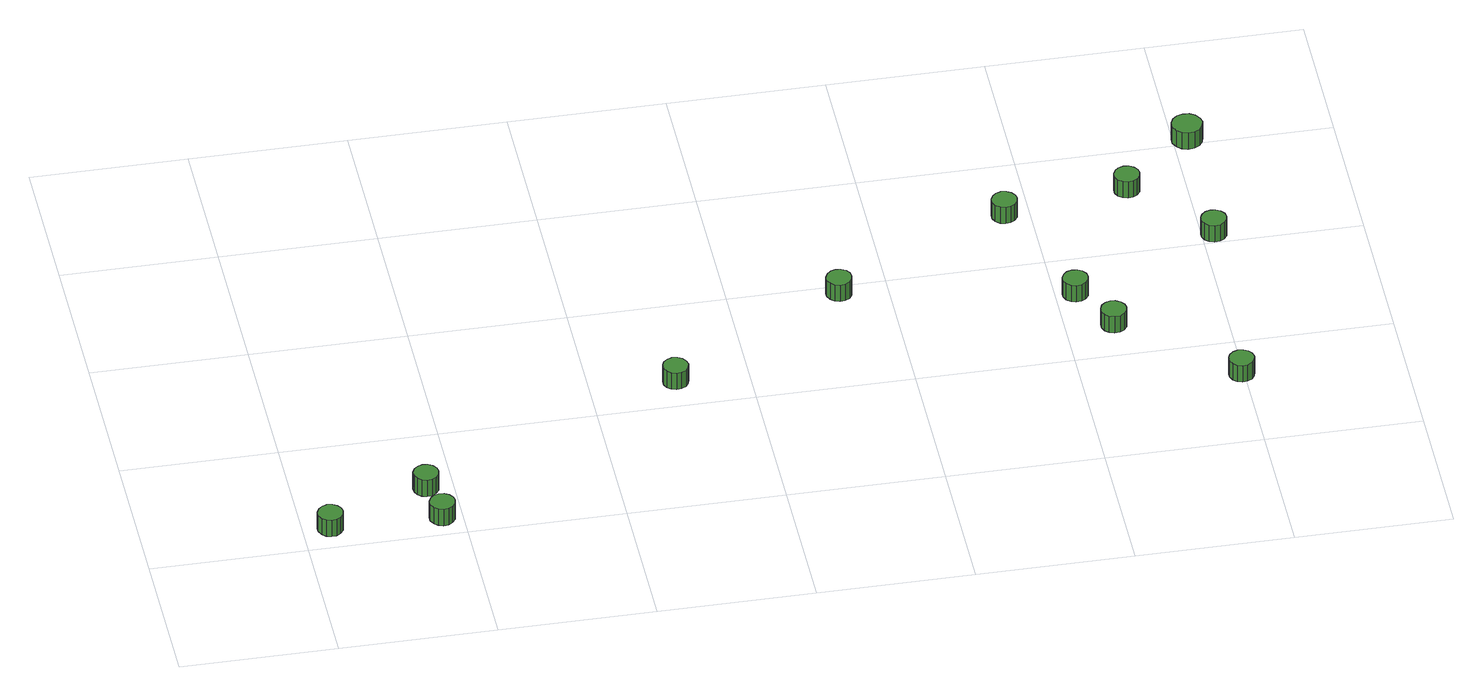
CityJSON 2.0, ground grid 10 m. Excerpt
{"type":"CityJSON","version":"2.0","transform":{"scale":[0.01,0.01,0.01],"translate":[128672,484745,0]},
"CityObjects":{
"tree1":{"type":"SolitaryVegetationObject","attributes":{"function":"something"},"geometry":[{"type":"MultiSurface","lod":"1","boundaries":[[[0,1,2,3,4,5,6,7,8,9,10,11,12,13,14]],[[15,16,17,18,19,20,21,22,23,24,25,26,27,28,29]],[[0,29,28,1]],[[1,28,27,2]],[[2,27,26,3]],[[3,26,25,4]],[[4,25,24,5]],[[5,24,23,6]],[[6,23,22,7]],[[7,22,21,8]],[[8,21,20,9]],[[9,20,19,10]],[[10,19,18,11]],[[11,18,17,12]],[[12,17,16,13]],[[13,16,15,14]],[[14,15,29,0]]]}]},
"tree2":{"type":"SolitaryVegetationObject","attributes":{"function":"something"},"geometry":[{"type":"MultiSurface","lod":"1","boundaries":[[[30,31,32,33,34,35,36,37,38,39,40,41,42,43,44]],[[45,46,47,48,49,50,51,52,53,54,55,56,57,58,59]],[[30,59,58,31]],[[31,58,57,32]],[[32,57,56,33]],[[33,56,55,34]],[[34,55,54,35]],[[35,54,53,36]],[[36,53,52,37]],[[37,52,51,38]],[[38,51,50,39]],[[39,50,49,40]],[[40,49,48,41]],[[41,48,47,42]],[[42,47,46,43]],[[43,46,45,44]],[[44,45,59,30]]]}]},
"tree3":{"type":"SolitaryVegetationObject","attributes":{"function":"something"},"geometry":[{"type":"MultiSurface","lod":"1","boundaries":[[[60,61,62,63,64,65,66,67,68,69,70,71,72,73,74]],[[75,76,77,78,79,80,81,82,83,84,85,86,87,88,89]],[[60,89,88,61]],[[61,88,87,62]],[[62,87,86,63]],[[63,86,85,64]],[[64,85,84,65]],[[65,84,83,66]],[[66,83,82,67]],[[67,82,81,68]],[[68,81,80,69]],[[69,80,79,70]],[[70,79,78,71]],[[71,78,77,72]],[[72,77,76,73]],[[73,76,75,74]],[[74,75,89,60]]]}]},
"tree4":{"type":"SolitaryVegetationObject","attributes":{"function":"something"},"geometry":[{"type":"MultiSurface","lod":"1","boundaries":[[[90,91,92,93,94,95,96,97,98,99,100,101,102,103,104]],[[105,106,107,108,109,110,111,112,113,114,115,116,117,118,119]],[[90,119,118,91]],[[91,118,117,92]],[[92,117,116,93]],[[93,116,115,94]],[[94,115,114,95]],[[95,114,113,96]],[[96,113,112,97]],[[97,112,111,98]],[[98,111,110,99]],[[99,110,109,100]],[[100,109,108,101]],[[101,108,107,102]],[[102,107,106,103]],[[103,106,105,104]],[[104,105,119,90]]]}]},
"tree5":{"type":"SolitaryVegetationObject","attributes":{"function":"something"},"geometry":[{"type":"MultiSurface","lod":"1","boundaries":[[[120,121,122,123,124,125,126,127,128,129,130,131,132,133,134]],[[135,136,137,138,139,140,141,142,143,144,145,146,147,148,149]],[[120,149,148,121]],[[121,148,147,122]],[[122,147,146,123]],[[123,146,145,124]],[[124,145,144,125]],[[125,144,143,126]],[[126,143,142,127]],[[127,142,141,128]],[[128,141,140,129]],[[129,140,139,130]],[[130,139,138,131]],[[131,138,137,132]],[[132,137,136,133]],[[133,136,135,134]],[[134,135,149,120]]]}]},
"tree6":{"type":"SolitaryVegetationObject","attributes":{"function":"something"},"geometry":[{"type":"MultiSurface","lod":"1","boundaries":[[[150,151,152,153,154,155,156,157,158,159,160,161,162,163,164]],[[165,166,167,168,169,170,171,172,173,174,175,176,177,178,179]],[[150,179,178,151]],[[151,178,177,152]],[[152,177,176,153]],[[153,176,175,154]],[[154,175,174,155]],[[155,174,173,156]],[[156,173,172,157]],[[157,172,171,158]],[[158,171,170,159]],[[159,170,169,160]],[[160,169,168,161]],[[161,168,167,162]],[[162,167,166,163]],[[163,166,165,164]],[[164,165,179,150]]]}]},
"tree7":{"type":"SolitaryVegetationObject","attributes":{"function":"something"},"geometry":[{"type":"MultiSurface","lod":"1","boundaries":[[[180,181,182,183,184,185,186,187,188,189,190,191,192,193,194]],[[195,196,197,198,199,200,201,202,203,204,205,206,207,208,209]],[[180,209,208,181]],[[181,208,207,182]],[[182,207,206,183]],[[183,206,205,184]],[[184,205,204,185]],[[185,204,203,186]],[[186,203,202,187]],[[187,202,201,188]],[[188,201,200,189]],[[189,200,199,190]],[[190,199,198,191]],[[191,198,197,192]],[[192,197,196,193]],[[193,196,195,194]],[[194,195,209,180]]]}]},
"tree8":{"type":"SolitaryVegetationObject","attributes":{"function":"something"},"geometry":[{"type":"MultiSurface","lod":"1","boundaries":[[[210,211,212,213,214,215,216,217,218,219,220,221,222,223,224]],[[225,226,227,228,229,230,231,232,233,234,235,236,237,238,239]],[[210,239,238,211]],[[211,238,237,212]],[[212,237,236,213]],[[213,236,235,214]],[[214,235,234,215]],[[215,234,233,216]],[[216,233,232,217]],[[217,232,231,218]],[[218,231,230,219]],[[219,230,229,220]],[[220,229,228,221]],[[221,228,227,222]],[[222,227,226,223]],[[223,226,225,224]],[[224,225,239,210]]]}]},
"tree9":{"type":"SolitaryVegetationObject","attributes":{"function":"something"},"geometry":[{"type":"MultiSurface","lod":"1","boundaries":[[[240,241,242,243,244,245,246,247,248,249,250,251,252,253,254]],[[255,256,257,258,259,260,261,262,263,264,265,266,267,268,269]],[[240,269,268,241]],[[241,268,267,242]],[[242,267,266,243]],[[243,266,265,244]],[[244,265,264,245]],[[245,264,263,246]],[[246,263,262,247]],[[247,262,261,248]],[[248,261,260,249]],[[249,260,259,250]],[[250,259,258,251]],[[251,258,257,252]],[[252,257,256,253]],[[253,256,255,254]],[[254,255,269,240]]]}]},
"tree10":{"type":"SolitaryVegetationObject","attributes":{"function":"something"},"geometry":[{"type":"MultiSurface","lod":"1","boundaries":[[[270,271,272,273,274,275,276,277,278,279,280,281,282,283,284]],[[285,286,287,288,289,290,291,292,293,294,295,296,297,298,299]],[[270,299,298,271]],[[271,298,297,272]],[[272,297,296,273]],[[273,296,295,274]],[[274,295,294,275]],[[275,294,293,276]],[[276,293,292,277]],[[277,292,291,278]],[[278,291,290,279]],[[279,290,289,280]],[[280,289,288,281]],[[281,288,287,282]],[[282,287,286,283]],[[283,286,285,284]],[[284,285,299,270]]]}]},
"tree11":{"type":"SolitaryVegetationObject","attributes":{"function":"something"},"geometry":[{"type":"MultiSurface","lod":"1","boundaries":[[[300,301,302,303,304,305,306,307,308,309,310,311,312,313,314]],[[315,316,317,318,319,320,321,322,323,324,325,326,327,328,329]],[[300,329,328,301]],[[301,328,327,302]],[[302,327,326,303]],[[303,326,325,304]],[[304,325,324,305]],[[305,324,323,306]],[[306,323,322,307]],[[307,322,321,308]],[[308,321,320,309]],[[309,320,319,310]],[[310,319,318,311]],[[311,318,317,312]],[[312,317,316,313]],[[313,316,315,314]],[[314,315,329,300]]]}]},
"tree12":{"type":"SolitaryVegetationObject","attributes":{"function":"something"},"geometry":[{"type":"MultiSurface","lod":"1","boundaries":[[[330,331,332,333,334,335,336,337,338,339,340,341,342,343,344]],[[345,346,347,348,349,350,351,352,353,354,355,356,357,358,359]],[[330,359,358,331]],[[331,358,357,332]],[[332,357,356,333]],[[333,356,355,334]],[[334,355,354,335]],[[335,354,353,336]],[[336,353,352,337]],[[337,352,351,338]],[[338,351,350,339]],[[339,350,349,340]],[[340,349,348,341]],[[341,348,347,342]],[[342,347,346,343]],[[343,346,345,344]],[[344,345,359,330]]]}]}
},
"vertices":[
[247,154,196],[240,187,196],[220,214,196],[191,231,196],[158,235,196],[126,224,196],[101,202,196],[87,171,196],[87,138,196],[101,107,196],[126,84,196],[158,74,196],[191,77,196],[220,94,196],[240,121,196],[240,121,69],[220,94,69],[191,77,69],[158,74,69],[126,84,69],[101,107,69],[87,138,69],[87,171,69],[101,202,69],[126,224,69],[158,235,69],[191,231,69],[220,214,69],[240,187,69],[247,154,69],
[949,151,183],[942,183,183],[922,211,183],[893,228,183],[860,231,183],[828,221,183],[803,198,183],[789,167,183],[789,134,183],[803,103,183],[828,81,183],[860,70,183],[893,74,183],[922,91,183],[942,118,183],[942,118,56],[922,91,56],[893,74,56],[860,70,56],[828,81,56],[803,103,56],[789,134,56],[789,167,56],[803,198,56],[828,221,56],[860,231,56],[893,228,56],[922,211,56],[942,183,56],[949,151,56],
[903,451,187],[896,484,187],[876,511,187],[847,528,187],[813,532,187],[782,521,187],[757,499,187],[743,468,187],[743,434,187],[757,404,187],[782,381,187],[813,371,187],[847,374,187],[876,391,187],[896,418,187],[896,418,60],[876,391,60],[847,374,60],[813,371,60],[782,381,60],[757,404,60],[743,434,60],[743,468,60],[757,499,60],[782,521,60],[813,532,60],[847,528,60],[876,511,60],[896,484,60],[903,451,60],
[2617,1232,179],[2610,1265,179],[2590,1292,179],[2561,1309,179],[2528,1313,179],[2496,1302,179],[2471,1280,179],[2457,1249,179],[2457,1215,179],[2471,1185,179],[2496,1162,179],[2528,1152,179],[2561,1155,179],[2590,1172,179],[2610,1199,179],[2610,1199,52],[2590,1172,52],[2561,1155,52],[2528,1152,52],[2496,1162,52],[2471,1185,52],[2457,1215,52],[2457,1249,52],[2471,1280,52],[2496,1302,52],[2528,1313,52],[2561,1309,52],[2590,1292,52],[2610,1265,52],[2617,1232,52],
[3772,1916,178],[3765,1949,178],[3746,1976,178],[3716,1993,178],[3683,1996,178],[3651,1986,178],[3626,1963,178],[3612,1933,178],[3612,1899,178],[3626,1868,178],[3651,1846,178],[3683,1835,178],[3716,1839,178],[3746,1856,178],[3765,1883,178],[3765,1883,51],[3746,1856,51],[3716,1839,51],[3683,1835,51],[3651,1846,51],[3626,1868,51],[3612,1899,51],[3612,1933,51],[3626,1963,51],[3651,1986,51],[3683,1996,51],[3716,1993,51],[3746,1976,51],[3765,1949,51],[3772,1916,51],
[4920,2499,174],[4913,2532,174],[4893,2560,174],[4864,2576,174],[4831,2580,174],[4799,2569,174],[4774,2547,174],[4760,2516,174],[4760,2483,174],[4774,2452,174],[4799,2429,174],[4831,2419,174],[4864,2423,174],[4893,2439,174],[4913,2467,174],[4913,2467,47],[4893,2439,47],[4864,2423,47],[4831,2419,47],[4799,2429,47],[4774,2452,47],[4760,2483,47],[4760,2516,47],[4774,2547,47],[4799,2569,47],[4831,2580,47],[4864,2576,47],[4893,2560,47],[4913,2532,47],[4920,2499,47],
[5202,1630,186],[5195,1663,186],[5175,1690,186],[5146,1707,186],[5112,1710,186],[5080,1700,186],[5055,1678,186],[5042,1647,186],[5042,1613,186],[5055,1583,186],[5080,1560,186],[5112,1550,186],[5146,1553,186],[5175,1570,186],[5195,1597,186],[5195,1597,59],[5175,1570,59],[5146,1553,59],[5112,1550,59],[5080,1560,59],[5055,1583,59],[5042,1613,59],[5042,1647,59],[5055,1678,59],[5080,1700,59],[5112,1710,59],[5146,1707,59],[5175,1690,59],[5195,1663,59],[5202,1630,59],
[5377,1284,184],[5370,1317,184],[5350,1344,184],[5321,1361,184],[5288,1365,184],[5256,1354,184],[5231,1332,184],[5217,1301,184],[5217,1267,184],[5231,1237,184],[5256,1214,184],[5288,1204,184],[5321,1207,184],[5350,1224,184],[5370,1251,184],[5370,1251,57],[5350,1224,57],[5321,1207,57],[5288,1204,57],[5256,1214,57],[5231,1237,57],[5217,1267,57],[5217,1301,57],[5231,1332,57],[5256,1354,57],[5288,1365,57],[5321,1361,57],[5350,1344,57],[5370,1317,57],[5377,1284,57],
[6062,657,181],[6055,690,181],[6035,718,181],[6006,734,181],[5973,738,181],[5941,727,181],[5916,705,181],[5902,674,181],[5902,641,181],[5916,610,181],[5941,587,181],[5973,577,181],[6006,581,181],[6035,597,181],[6055,625,181],[6055,625,54],[6035,597,54],[6006,581,54],[5973,577,54],[5941,587,54],[5916,610,54],[5902,641,54],[5902,674,54],[5916,705,54],[5941,727,54],[5973,738,54],[6006,734,54],[6035,718,54],[6055,690,54],[6062,657,54],
[5711,2618,169],[5704,2651,169],[5684,2678,169],[5655,2695,169],[5622,2698,169],[5590,2688,169],[5565,2665,169],[5551,2634,169],[5551,2601,169],[5565,2570,169],[5590,2548,169],[5622,2537,169],[5655,2541,169],[5684,2558,169],[5704,2585,169],[5704,2585,42],[5684,2558,42],[5655,2541,42],[5622,2537,42],[5590,2548,42],[5565,2570,42],[5551,2601,42],[5551,2634,42],[5565,2665,42],[5590,2688,42],[5622,2698,42],[5655,2695,42],[5684,2678,42],[5704,2651,42],[5711,2618,42],
[6151,2059,190],[6144,2092,190],[6124,2119,190],[6095,2136,190],[6062,2139,190],[6030,2129,190],[6005,2106,190],[5991,2076,190],[5991,2042,190],[6005,2011,190],[6030,1989,190],[6062,1979,190],[6095,1982,190],[6124,1999,190],[6144,2026,190],[6144,2026,63],[6124,1999,63],[6095,1982,63],[6062,1979,63],[6030,1989,63],[6005,2011,63],[5991,2042,63],[5991,2076,63],[6005,2106,63],[6030,2129,63],[6062,2139,63],[6095,2136,63],[6124,2119,63],[6144,2092,63],[6151,2059,63],
[6187,3049,168],[6178,3089,168],[6154,3122,168],[6119,3142,168],[6079,3146,168],[6040,3134,168],[6010,3107,168],[5993,3069,168],[5993,3029,168],[6010,2992,168],[6040,2964,168],[6079,2952,168],[6119,2956,168],[6154,2976,168],[6178,3009,168],[6178,3009,41],[6154,2976,41],[6119,2956,41],[6079,2952,41],[6040,2964,41],[6010,2992,41],[5993,3029,41],[5993,3069,41],[6010,3107,41],[6040,3134,41],[6079,3146,41],[6119,3142,41],[6154,3122,41],[6178,3089,41],[6187,3049,41]
]}
